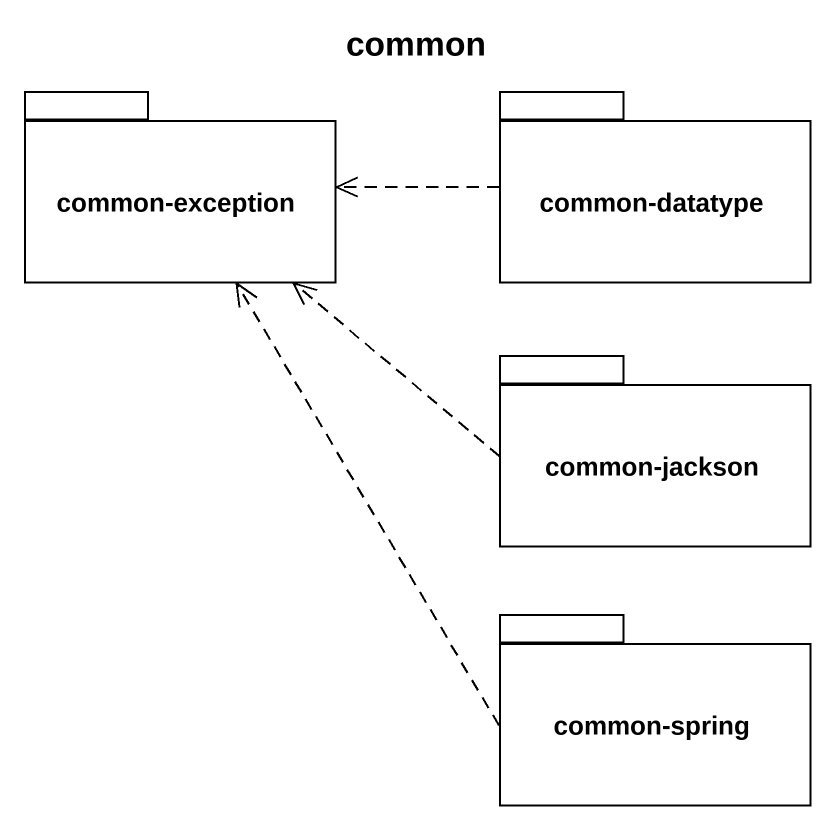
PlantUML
@startuml
title common
package "common-exception" as common_exception {
}
package "common-datatype" as common_datatype {
}
package "common-jackson" as common_jackson {
}
package "common-spring" as common_spring {
}
common_datatype .left.> common_exception
common_jackson .left.> common_exception
common_spring .up.> common_exception
@enduml
